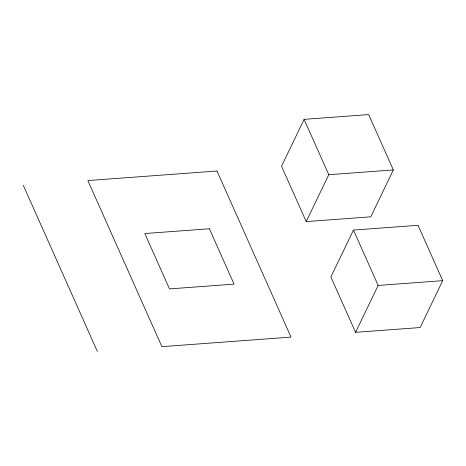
<?xml version="1.0" encoding="UTF-8"?>
<svg xmlns="http://www.w3.org/2000/svg" width="466" height="466" viewBox="0 0 466 466"><rect width="100%" height="100%" fill="white"/><g stroke="black" fill="none" stroke-linecap="round" stroke-linejoin="round"><path stroke-width="0.7" d="M304.1 119.348L281.534 166.24L306.214 221.6L370.773 216.824L393.339 169.939L368.658 114.578L304.1 119.348L328.78 174.715L306.214 221.6M353.461 230.076L330.895 276.961L355.575 332.322L420.134 327.546L442.7 280.66L418.019 225.299L353.461 230.076L378.142 285.437L355.575 332.322M328.78 174.715L393.339 169.939M378.142 285.437L442.7 280.66M23.3 185.34L97.342 351.422M216.975 171.016L87.858 180.563L161.9 346.652L291.017 337.099L216.975 171.016M209.38 228.765L144.821 233.536L169.496 288.903L234.06 284.126L209.38 228.765"/></g></svg>
